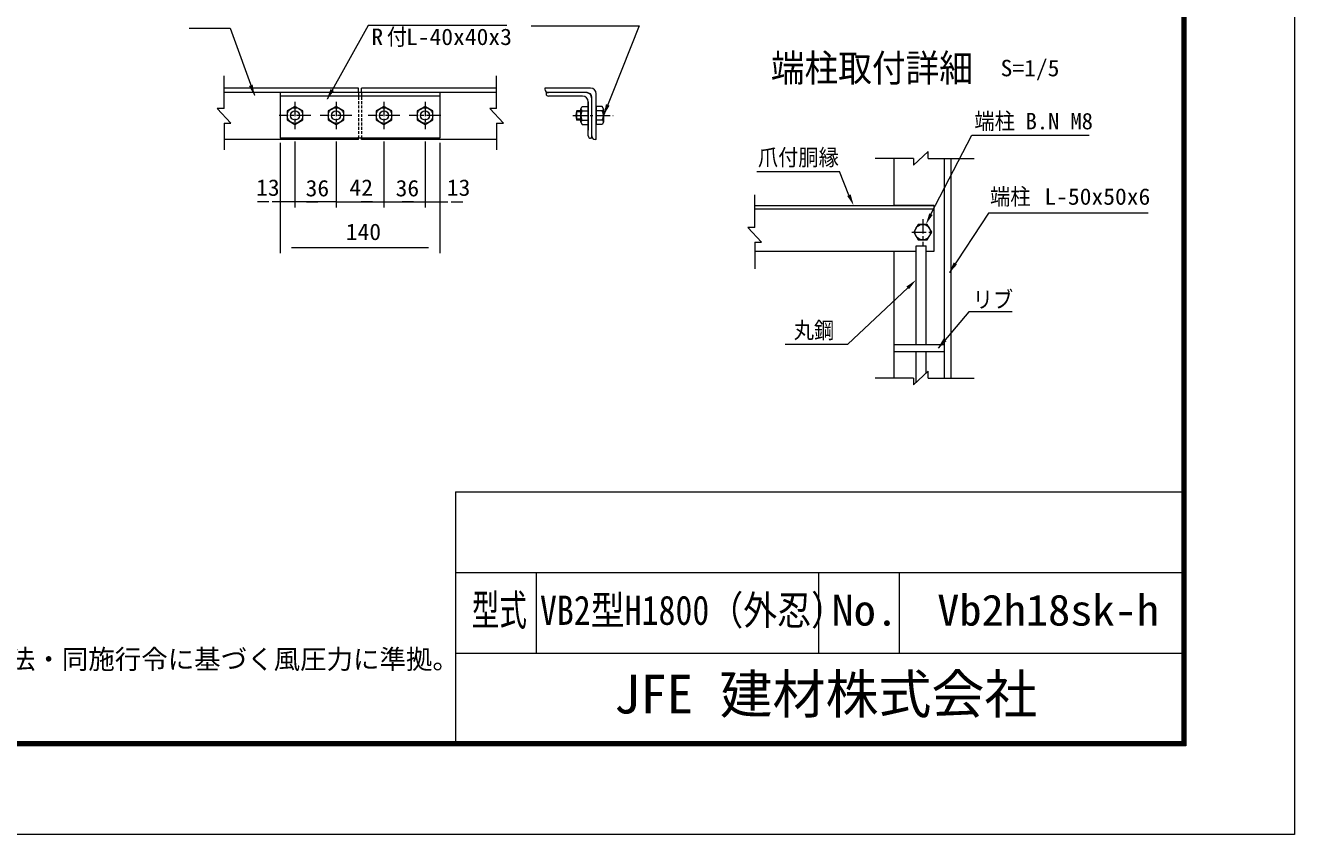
# Model space of a CAD drawing. Units: millimetres, scale not verified, with parts at other scales. Extents: x -4455 to 4455, y -3150 to 3150.
# Drawn here: x 1117 to 4455, y -3150 to -1022 of the extents above; entities that cross this region are included whole.
import ezdxf
from ezdxf.enums import TextEntityAlignment as Align

# ---------------------------------------------------------------- set-up
doc = ezdxf.new("R2010")
doc.units = ezdxf.units.MM
doc.header["$LTSCALE"] = 30
doc.linetypes.add('USER1', pattern=[2, 1.25, -0.25, 0.25, -0.25])
doc.linetypes.add('USER2', pattern=[0.375, 0.25, -0.125])
doc.layers.add('0-9_7詳細', color=7, linetype='Continuous', lineweight=18)
doc.layers.add('1-0_D-TTL', color=7, linetype='Continuous', lineweight=9)
doc.layers.add('0-F_D-TTL-TXT', color=7, linetype='Continuous')
doc.styles.add('ＭＳ ゴシック', font='')
doc.styles.get('ＭＳ ゴシック').set_extended_font_data('MS Gothic')

msp = doc.modelspace()

# ---------------------------------------------------------------- linework, layer by layer
at = {"layer": '0-9_7詳細', "color": 4}
for p, q in [((1639.85, -1240.64), (1639.85, -1155.06)), ((2356.12, -1240.64), (2356.12, -1155.06)), ((1621.85, -1240.64), (1657.85, -1279.42)), ((1639.85, -1240.64), (1621.85, -1240.64)), ((2338.12, -1240.64), (2374.12, -1279.42)), ((2356.12, -1240.64), (2338.12, -1240.64)), ((1639.85, -1279.42), (1639.85, -1349.61)), ((1639.85, -1279.42), (1657.85, -1279.42)), ((2356.12, -1279.42), (2374.12, -1279.42)), ((2356.12, -1279.42), (2356.12, -1349.61)), ((3452.57, -1390.14), (3491.34, -1354.14)), ((3491.34, -1372.14), (3491.34, -1354.14)), ((3452.57, -1372.14), (3352.12, -1372.14)), ((3452.57, -1372.14), (3452.57, -1390.14)), ((3491.34, -1372.14), (3612.39, -1372.14)), ((3034.97, -1553.31), (3034.97, -1467.73)), ((3016.97, -1553.31), (3052.97, -1592.09)), ((3034.97, -1553.31), (3016.97, -1553.31)), ((3034.97, -1592.09), (3034.97, -1662.28)), ((3034.97, -1592.09), (3052.97, -1592.09)), ((3452.57, -1967.61), (3491.34, -1931.61)), ((3491.34, -1949.61), (3491.34, -1931.61)), ((3452.57, -1949.61), (3352.12, -1949.61)), ((3452.57, -1949.61), (3452.57, -1967.61)), ((3491.34, -1949.61), (3612.39, -1949.61))]:
    msp.add_line(p, q, dxfattribs=at)
at = {"layer": '0-9_7詳細', "lineweight": 9}
for p, q in [((1992.98, -1186.98), (1639.85, -1186.98)), ((2356.12, -1198.98), (1639.85, -1198.98)), ((1787.18, -1198.98), (1787.18, -1318.98)), ((1992.98, -1198.98), (1992.98, -1186.98)), ((2356.12, -1186.98), (2001.38, -1186.98)), ((2001.38, -1198.98), (2001.38, -1186.98)), ((2207.18, -1198.98), (2207.18, -1318.98)), ((2591.47, -1198.98), (2486.47, -1198.98)), ((2486.47, -1198.98), (2486.47, -1201.98)), ((2594.47, -1198.98), (2492.47, -1198.98)), ((2207.18, -1207.98), (1787.18, -1207.98)), ((2582.47, -1207.98), (2492.47, -1207.98)), ((2597.47, -1222.98), (2597.47, -1297.98)), ((2597.47, -1312.98), (2597.47, -1222.98)), ((2606.47, -1312.98), (2606.47, -1210.98)), ((2606.47, -1318.98), (2606.47, -1213.98)), ((2618.47, -1321.98), (2618.47, -1201.98)), ((2567.61, -1270.98), (2567.61, -1246.98)), ((2578.27, -1246.98), (2567.61, -1246.98)), ((2578.27, -1276.74), (2578.27, -1241.22)), ((2580.33, -1246.98), (2597.47, -1246.98)), ((2597.47, -1282.5), (2597.47, -1235.46)), ((2618.47, -1235.46), (2618.47, -1282.5)), ((2634.27, -1246.98), (2618.47, -1246.98)), ((2637.67, -1241.34), (2637.67, -1276.62)), ((2578.27, -1270.98), (2567.61, -1270.98)), ((2578.27, -1276.74), (2581.59, -1282.5)), ((2580.33, -1270.98), (2597.47, -1270.98)), ((2581.59, -1282.5), (2597.47, -1282.5)), ((2634.27, -1270.98), (2618.47, -1270.98)), ((1992.98, -1321.98), (1639.85, -1321.98)), ((2207.18, -1318.98), (1787.18, -1318.98)), ((1992.98, -1321.98), (1992.98, -1315.98)), ((2001.38, -1321.98), (2001.38, -1315.98)), ((2356.12, -1321.98), (2001.38, -1321.98)), ((2606.47, -1318.98), (2603.47, -1318.98)), ((2618.47, -1321.98), (2615.47, -1321.98)), ((3401.89, -1495.75), (3401.89, -1372.14)), ((3533.89, -1949.61), (3533.89, -1372.14)), ((3551.89, -1949.61), (3551.89, -1372.14)), ((3034.97, -1495.75), (3506.89, -1495.75)), ((3506.89, -1495.75), (3401.89, -1495.75)), ((3424.39, -1495.75), (3424.69, -1495.75)), ((3506.89, -1615.75), (3506.89, -1495.75)), ((3034.97, -1504.75), (3506.89, -1504.75)), ((3459.21, -1862.24), (3459.21, -1601.81)), ((3459.21, -1601.81), (3486.21, -1601.81)), ((3486.21, -1862.24), (3486.21, -1601.81)), ((3034.97, -1615.75), (3459.21, -1615.75)), ((3401.89, -1949.61), (3401.89, -1615.75)), ((3486.21, -1615.75), (3506.89, -1615.75)), ((3533.89, -1862.24), (3401.89, -1862.24)), ((3533.89, -1880.24), (3401.89, -1880.24)), ((3459.21, -1961.44), (3459.21, -1880.24)), ((3486.21, -1936.37), (3486.21, -1880.24))]:
    msp.add_line(p, q, dxfattribs=at)
at = {"layer": '0-9_7詳細', "color": 3, "linetype": 'USER2'}
for p, q in [((1992.98, -1198.98), (1992.98, -1318.98)), ((2001.38, -1198.98), (2001.38, -1318.98))]:
    msp.add_line(p, q, dxfattribs=at)
at = {"layer": '0-9_7詳細', "color": 1, "linetype": 'USER1'}
for p, q in [((1826.18, -1223.04), (1826.18, -1294.79)), ((1934.18, -1223.04), (1934.18, -1294.79)), ((2060.18, -1223.04), (2060.18, -1294.79)), ((2168.18, -1223.04), (2168.18, -1294.79)), ((1867.87, -1258.98), (1784.27, -1258.98)), ((1975.87, -1258.98), (1892.27, -1258.98)), ((2101.87, -1258.98), (2018.27, -1258.98)), ((2209.87, -1258.98), (2126.27, -1258.98)), ((2557.21, -1258.98), (2663.26, -1258.98)), ((3476.89, -1531.57), (3476.89, -1600.96)), ((3448.33, -1565.75), (3505.45, -1565.75))]:
    msp.add_line(p, q, dxfattribs=at)
at = {"layer": '0-9_7詳細', "color": 1}
for p, q in [((2578.27, -1249.38), (2566.4, -1249.38)), ((2578.27, -1268.58), (2566.4, -1268.58)), ((1787.18, -1330.98), (1787.18, -1501.3)), ((1787.18, -1330.98), (1787.18, -1621.3)), ((1826.18, -1327.79), (1826.18, -1501.3)), ((1826.18, -1327.79), (1826.18, -1501.3)), ((1934.18, -1327.79), (1934.18, -1501.3)), ((1934.18, -1327.79), (1934.18, -1501.3)), ((2060.18, -1327.79), (2060.18, -1501.3)), ((2060.18, -1327.79), (2060.18, -1501.3)), ((2168.18, -1327.79), (2168.18, -1501.3)), ((2168.18, -1327.79), (2168.18, -1501.3)), ((2207.18, -1330.98), (2207.18, -1501.3)), ((2207.18, -1330.98), (2207.18, -1621.3)), ((3498.54, -1518.47), (3606.09, -1310.67)), ((3606.09, -1310.67), (3914.58, -1310.67)), ((3040.81, -1405.96), (3257.75, -1405.96)), ((3282.81, -1468.48), (3257.75, -1405.96)), ((1757.18, -1486.3), (1727.18, -1486.3)), ((1796.18, -1486.3), (1766.18, -1486.3)), ((1826.18, -1486.3), (1787.18, -1486.3)), ((1934.18, -1486.3), (1826.18, -1486.3)), ((1856.18, -1486.3), (1886.18, -1486.3)), ((1904.18, -1486.3), (1874.18, -1486.3)), ((1934.18, -1486.3), (2060.18, -1486.3)), ((1964.18, -1486.3), (1994.18, -1486.3)), ((2030.18, -1486.3), (2000.18, -1486.3)), ((2060.18, -1486.3), (2168.18, -1486.3)), ((2090.18, -1486.3), (2120.18, -1486.3)), ((2138.18, -1486.3), (2108.18, -1486.3)), ((2168.18, -1486.3), (2207.18, -1486.3)), ((2198.18, -1486.3), (2228.18, -1486.3)), ((2237.18, -1486.3), (2267.18, -1486.3)), ((1817.18, -1606.3), (2177.18, -1606.3)), ((3437.34, -1712.35), (3279.64, -1860.54)), ((3114.91, -1860.54), (3279.64, -1860.54))]:
    msp.add_line(p, q, dxfattribs=at)
for points in [[(1547.85, -1029.09), (1655.77, -1029.09), (1719.44, -1206.01)], [(2383.24, -1022.5), (2018.76, -1022.5), (1910.45, -1216.38)], [(2447.5, -1023.47), (2730.93, -1023.47), (2638.41, -1257.12)], [(4069.63, -1515.81), (3650.16, -1515.81), (3547.25, -1671.64)], [(3711.96, -1775.13), (3598.12, -1775.13), (3517.43, -1870.56)]]:
    msp.add_lwpolyline(points, dxfattribs=at)
at = {"layer": '0-9_7詳細', "lineweight": 9}
for points in [[(2603.47, -1186.98), (2483.47, -1186.98), (2483.47, -1189.98)], [(2578.27, -1241.22), (2581.59, -1235.46), (2597.47, -1235.46)], [(2637.67, -1241.34), (2634.27, -1235.46), (2618.47, -1235.46)], [(2637.67, -1276.62), (2634.27, -1282.5), (2618.47, -1282.5)]]:
    msp.add_lwpolyline(points, dxfattribs=at)
for points in [[(1826.18, -1235.46), (1805.81, -1247.22), (1805.81, -1270.74), (1826.18, -1282.5), (1846.55, -1270.74), (1846.55, -1247.22)], [(1934.18, -1235.46), (1913.81, -1247.22), (1913.81, -1270.74), (1934.18, -1282.5), (1954.55, -1270.74), (1954.55, -1247.22)], [(2060.18, -1235.46), (2039.81, -1247.22), (2039.81, -1270.74), (2060.18, -1282.5), (2080.55, -1270.74), (2080.55, -1247.22)], [(2168.18, -1235.46), (2147.81, -1247.22), (2147.81, -1270.74), (2168.18, -1282.5), (2188.55, -1270.74), (2188.55, -1247.22)]]:
    msp.add_lwpolyline(points, close=True, dxfattribs=at)
at = {"layer": '0-9_7詳細', "color": 3}
msp.add_lwpolyline([(3500.41, -1565.75), (3488.65, -1545.39), (3465.13, -1545.39), (3453.37, -1565.75), (3465.13, -1586.12), (3488.65, -1586.12)], close=True, dxfattribs=at)
at = {"layer": '0-9_7詳細', "lineweight": 9}
for centre, radius in [((1826.18, -1258.98), 20.4), ((1826.18, -1258.98), 12), ((1934.18, -1258.98), 20.4), ((1934.18, -1258.98), 12), ((2060.18, -1258.98), 20.4), ((2060.18, -1258.98), 12), ((2168.18, -1258.98), 20.4), ((2168.18, -1258.98), 12)]:
    msp.add_circle(centre, radius, dxfattribs=at)
at = {"layer": '0-9_7詳細', "color": 3}
msp.add_circle((3476.89, -1565.75), 20.4, dxfattribs=at)
at = {"layer": '0-9_7詳細', "lineweight": 9}
for centre, radius, start, end in [((2492.47, -1189.98), 9, 180, 270), ((2591.47, -1213.98), 15, 0, 90), ((2594.47, -1210.98), 12, 0, 90), ((2603.47, -1201.98), 15, 0, 90), ((2492.47, -1201.98), 6, 180, 270), ((2582.47, -1222.98), 15, 0, 90), ((2582.47, -1222.98), 15, 0, 90), ((2588.39, -1258.98), 24, 150, 210), ((2587.36, -1241.22), 9.09, 180, 219.3382), ((2614.27, -1258.98), 36, 160.52878, 199.47122), ((2631.79, -1241.65), 5.88, 294.94299, 2.968), ((2614.76, -1258.98), 22.91, 328.40741, 31.59259), ((2587.36, -1276.74), 9.09, 140.6618, 180), ((2631.79, -1276.32), 5.88, 357.032, 65.05701), ((2603.47, -1312.98), 6, 180, 270), ((2615.47, -1312.98), 9, 180, 270)]:
    msp.add_arc(centre, radius, start, end, dxfattribs=at)
at = {"layer": '0-9_7詳細', "color": 1}
for points in [[(1720.12, -1207.89), (1705.06, -1181.43), (1714.86, -1177.9)], [(1909.47, -1218.12), (1919.55, -1189.39), (1928.65, -1194.47)], [(2637.67, -1258.98), (2643.87, -1229.17), (2653.56, -1233.01)], [(3287.35, -1466.4), (3295.31, -1495.75), (3278.26, -1470.57)], [(3503.03, -1520.68), (3485.3, -1545.39), (3494.06, -1516.26)], [(3546.15, -1673.31), (3558.33, -1645.4), (3567.03, -1651.14)], [(3433.92, -1708.71), (3459.21, -1691.81), (3440.77, -1716)], [(3516.13, -1872.08), (3531.53, -1845.81), (3539.48, -1852.54)]]:
    msp.add_solid(points, dxfattribs=at)
at = {"layer": '1-0_D-TTL'}
for p, q in [((2248.58, -2248.66), (2248.58, -2906.28)), ((2248.58, -2248.66), (4157.8, -2248.66)), ((2248.58, -2460.8), (4157.8, -2460.8)), ((2460.71, -2460.8), (2460.71, -2672.94)), ((3203.19, -2460.8), (3203.19, -2672.94)), ((3415.32, -2460.8), (3415.32, -2672.94)), ((2248.58, -2672.94), (4157.8, -2672.94))]:
    msp.add_line(p, q, dxfattribs=at)
at = {"layer": '1-0_D-TTL', "color": 2, "lineweight": 18}
msp.add_lwpolyline([(-4454.91, 3150.19), (4454.79, 3150.19), (4454.79, -3150.24), (-4454.91, -3150.24)], close=True, dxfattribs=at)
at = {"layer": '1-0_D-TTL'}
for points in [[(-4168.53, 2916.84), (4168.4, 2916.84), (4168.4, -2916.89), (-4168.53, -2916.89)], [(-4165.88, 2914.19), (4165.75, 2914.19), (4165.75, -2914.24), (-4165.88, -2914.24)], [(-4163.22, 2911.54), (4163.1, 2911.54), (4163.1, -2911.59), (-4163.22, -2911.59)], [(-4160.57, 2908.88), (4160.45, 2908.88), (4160.45, -2908.94), (-4160.57, -2908.94)], [(-4157.92, 2906.23), (4157.8, 2906.23), (4157.8, -2906.28), (-4157.92, -2906.28)]]:
    msp.add_lwpolyline(points, close=True, dxfattribs=at)

# ---------------------------------------------------------------- texts
at = {"layer": '0-9_7詳細', "color": 3, "style": 'ＭＳ ゴシック'}
for s, width, p in [('R', 1.05, (2027.01, -1086.79)), ('付', 0.9, (2067.74, -1086.79)), ('L-40x40x3', 1.05, (2118.08, -1086.79)), ('S=1/5', 1.05, (3681.61, -1169.03)), ('端柱', 0.9, (3612.76, -1308.49)), ('爪付胴縁', 0.9, (3043.53, -1403.79)), ('13', 1.05, (1723.92, -1483.33)), ('36', 1.05, (1854.1, -1484.8)), ('42', 1.05, (1969.36, -1483.33)), ('36', 1.05, (2090.76, -1484.8)), ('13', 1.05, (2225.43, -1483.33)), ('端柱', 0.9, (3653.94, -1506.84)), ('L-50x50x6', 1.05, (3796.76, -1506.84)), ('140', 1.05, (1959.68, -1599.62)), ('リブ', 0.9, (3608.26, -1777.85)), ('丸鋼', 0.9, (3137.74, -1858.37))]:
    msp.add_text(s, height=43.33, dxfattribs=dict(at, width=width)).set_placement(p, align=Align.BOTTOM_LEFT)
at = {"layer": '0-9_7詳細', "style": 'ＭＳ ゴシック', "width": 0.9}
msp.add_text('端柱取付詳細', height=72.14, dxfattribs=at).set_placement((3077.52, -1191.82), align=Align.BOTTOM_LEFT)
at = {"layer": '0-9_7詳細', "color": 3, "style": 'ＭＳ ゴシック'}
msp.add_text('B.N M8', height=43.33, dxfattribs=at).set_placement((3747.57, -1308.49), align=Align.BOTTOM_LEFT)
at = {"layer": '0-F_D-TTL-TXT', "style": 'ＭＳ ゴシック'}
for s, height, width, p in [('型式', 81.64, 0.65, (2291.29, -2625)), ('VB2型H1800（外忍）', 76.97, 0.85, (2470.35, -2621.67)), ('No.', 81.6, 1.05, (3237.13, -2625)), ('Vb2h18sk-h', 81.6, 1.05, (3515.03, -2625))]:
    msp.add_text(s, height=height, dxfattribs=dict(at, width=width)).set_placement(p, align=Align.BOTTOM_LEFT)
for s, height, p in [('（設計条件）風荷重：昭和57年改正 建築基準法・同施行令に基づく風圧力に準拠。', 51.03, (-352.68, -2729.79)), ('JFE 建材株式会社', 102.1, (2664.77, -2862.27))]:
    msp.add_text(s, height=height, dxfattribs=at).set_placement(p, align=Align.BOTTOM_LEFT)

doc.saveas('drawing.dxf')
